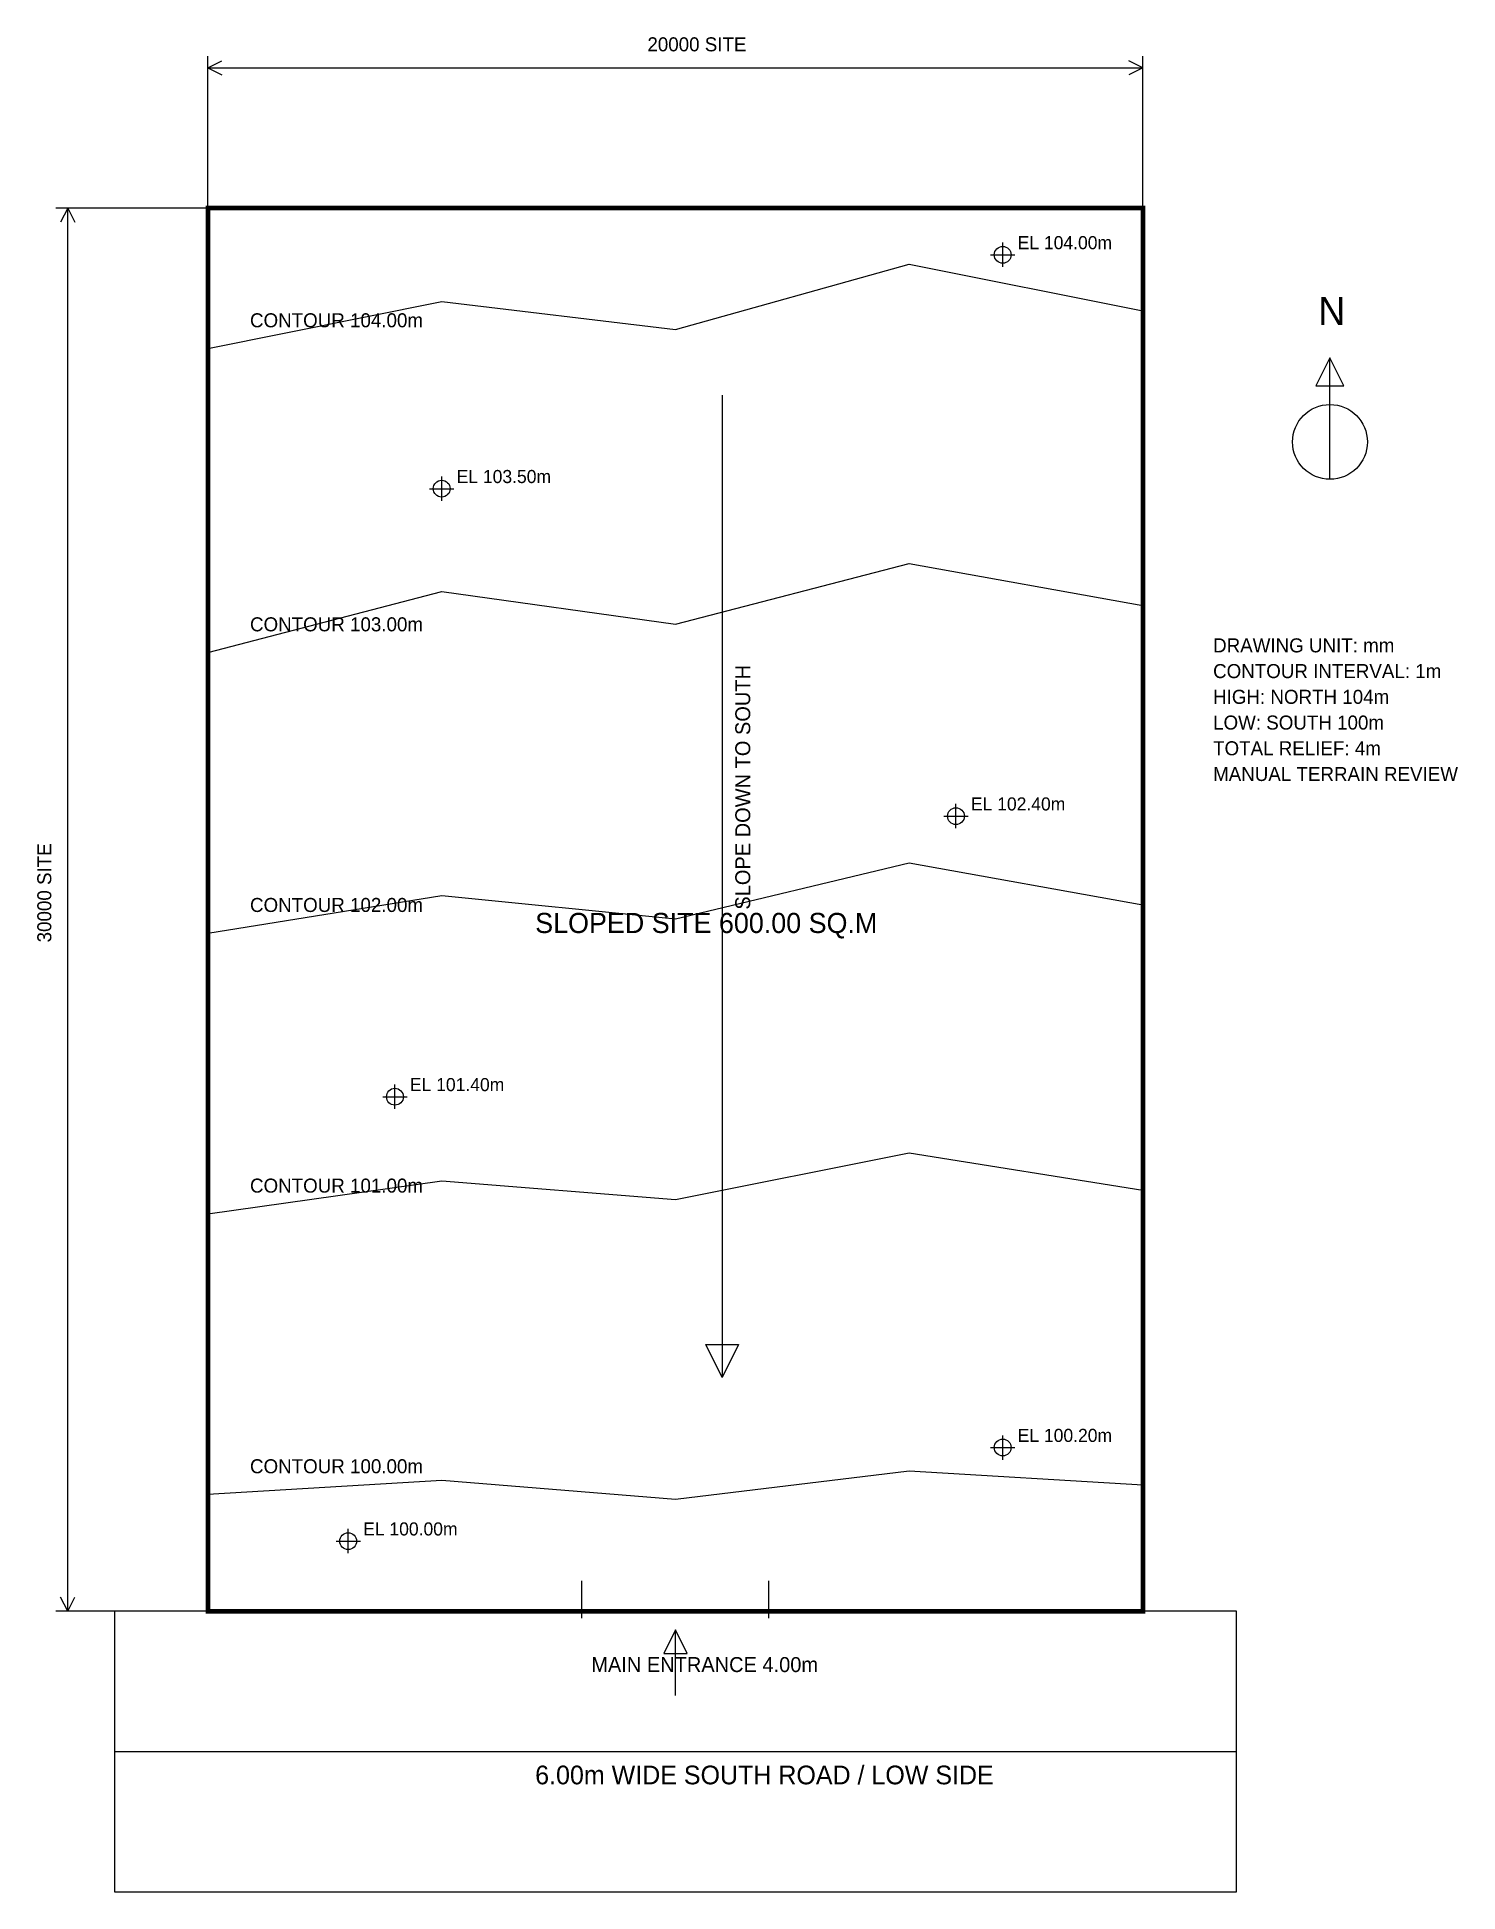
# Model space of a CAD drawing. Header units: millimetres. Extents: x -3654 to 26737, y -6000 to 33654.
import ezdxf

# ---------------------------------------------------------------- set-up
doc = ezdxf.new("R2010")
doc.units = ezdxf.units.MM
for name, color, linetype in [('CONTOUR', 30, 'CONTINUOUS'), ('DIMENSION', 7, 'CONTINUOUS'), ('ELEVATION', 6, 'CONTINUOUS'), ('ENTRANCE', 2, 'CONTINUOUS'), ('NORTH', 2, 'CONTINUOUS'), ('ROAD', 8, 'CONTINUOUS'), ('SITE_BOUNDARY', 1, 'CONTINUOUS'), ('TEXT', 7, 'CONTINUOUS')]:
    doc.layers.add(name, color=color, linetype=linetype)

msp = doc.modelspace()

# ---------------------------------------------------------------- linework, layer by layer
at = {"layer": 'CONTOUR'}
for points in [[(0, 27000), (5000, 28000), (10000, 27400), (15000, 28800), (20000, 27800)], [(0, 20500), (5000, 21800), (10000, 21100), (15000, 22400), (20000, 21500)], [(0, 14500), (5000, 15300), (10000, 14800), (15000, 16000), (20000, 15100)], [(0, 8500), (5000, 9200), (10000, 8800), (15000, 9800), (20000, 9000)], [(0, 2500), (5000, 2800), (10000, 2400), (15000, 3000), (20000, 2700)]]:
    msp.add_lwpolyline(points, dxfattribs=at)
at = {"layer": 'DIMENSION'}
for p, q in [((0, 30000), (0, 33250)), ((0, 33000), (300, 33150)), ((0, 33000), (20000, 33000)), ((0, 33000), (300, 32850)), ((20000, 33000), (19700, 33150)), ((20000, 33000), (19700, 32850)), ((20000, 30000), (20000, 33250)), ((0, 30000), (-3250, 30000)), ((-3000, 30000), (-3150, 29700)), ((-3000, 0), (-3000, 30000)), ((-3000, 30000), (-2850, 29700)), ((0, 0), (-3250, 0)), ((-3000, 0), (-3150, 300)), ((-3000, 0), (-2850, 300))]:
    msp.add_line(p, q, dxfattribs=at)
at = {"layer": 'ELEVATION'}
for p, q in [((16740, 29000), (17260, 29000)), ((17000, 28740), (17000, 29260)), ((11000, 26000), (11000, 5000)), ((5000, 23740), (5000, 24260)), ((4740, 24000), (5260, 24000)), ((16000, 16740), (16000, 17260)), ((15740, 17000), (16260, 17000)), ((4000, 10740), (4000, 11260)), ((3740, 11000), (4260, 11000)), ((17000, 3240), (17000, 3760)), ((16740, 3500), (17260, 3500)), ((3000, 1240), (3000, 1760)), ((2740, 1500), (3260, 1500))]:
    msp.add_line(p, q, dxfattribs=at)
msp.add_lwpolyline([(11000, 5000), (10650, 5700), (11350, 5700)], close=True, dxfattribs=at)
for centre in [(17000, 29000), (5000, 24000), (16000, 17000), (4000, 11000), (17000, 3500), (3000, 1500)]:
    msp.add_circle(centre, 180, dxfattribs=at)
at = {"layer": 'ENTRANCE'}
for p, q in [((8000, -150), (8000, 650)), ((12000, -150), (12000, 650)), ((10000, -1800), (10000, -400))]:
    msp.add_line(p, q, dxfattribs=at)
msp.add_lwpolyline([(10000, -400), (9750, -900), (10250, -900)], close=True, dxfattribs=at)
at = {"layer": 'NORTH'}
msp.add_line((24000, 24200), (24000, 26800), dxfattribs=at)
msp.add_lwpolyline([(24000, 26800), (23700, 26200), (24300, 26200)], close=True, dxfattribs=at)
msp.add_circle((24000, 25000), 800, dxfattribs=at)
at = {"layer": 'ROAD'}
msp.add_line((-2000, -3000), (22000, -3000), dxfattribs=at)
msp.add_lwpolyline([(-2000, -6000), (22000, -6000), (22000, 0), (-2000, 0)], close=True, dxfattribs=at)
at = {"layer": 'SITE_BOUNDARY', "const_width": 100}
msp.add_lwpolyline([(0, 0), (20000, 0), (20000, 30000), (0, 30000)], close=True, dxfattribs=at)

# ---------------------------------------------------------------- texts
at = {"layer": 'CONTOUR'}
for s, p in [('CONTOUR 104.00m', (900, 27450)), ('CONTOUR 103.00m', (900, 20950)), ('CONTOUR 102.00m', (900, 14950)), ('CONTOUR 101.00m', (900, 8950)), ('CONTOUR 100.00m', (900, 2950))]:
    msp.add_text(s, height=300, dxfattribs=at).set_placement(p)
at = {"layer": 'DIMENSION'}
msp.add_text('20000 SITE', height=300, dxfattribs=at).set_placement((9400, 33350))
msp.add_text('30000 SITE', height=300, rotation=90, dxfattribs=at).set_placement((-3350, 14300))
at = {"layer": 'ELEVATION'}
for s, p in [('EL 104.00m', (17320, 29120)), ('EL 103.50m', (5320, 24120)), ('EL 102.40m', (16320, 17120)), ('EL 101.40m', (4320, 11120)), ('EL 100.20m', (17320, 3620)), ('EL 100.00m', (3320, 1620))]:
    msp.add_text(s, height=280, dxfattribs=at).set_placement(p)
msp.add_text('SLOPE DOWN TO SOUTH', height=320, rotation=90, dxfattribs=at).set_placement((11600, 15000))
at = {"layer": 'ENTRANCE'}
msp.add_text('MAIN ENTRANCE 4.00m', height=320, dxfattribs=at).set_placement((8200, -1300))
at = {"layer": 'NORTH'}
msp.add_text('N', height=600, dxfattribs=at).set_placement((23750, 27500))
at = {"layer": 'ROAD'}
msp.add_text('6.00m WIDE SOUTH ROAD / LOW SIDE', height=400, dxfattribs=at).set_placement((7000, -3700))
at = {"layer": 'TEXT'}
for s, height, p in [('DRAWING UNIT: mm', 300, (21500, 20500)), ('CONTOUR INTERVAL: 1m', 300, (21500, 19950)), ('HIGH: NORTH 104m', 300, (21500, 19400)), ('LOW: SOUTH 100m', 300, (21500, 18850)), ('TOTAL RELIEF: 4m', 300, (21500, 18300)), ('MANUAL TERRAIN REVIEW', 300, (21500, 17750)), ('SLOPED SITE 600.00 SQ.M', 430, (7000, 14500))]:
    msp.add_text(s, height=height, dxfattribs=at).set_placement(p)

doc.saveas('drawing.dxf')
